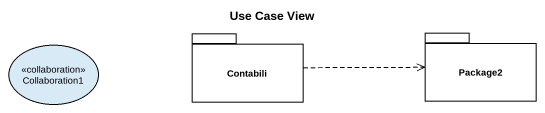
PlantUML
@startuml
title Use Case View
usecase Collaboration1 <<collaboration>>
package Contabili {
}
package Package2 {
}
Contabili .right.> Package2
@enduml
